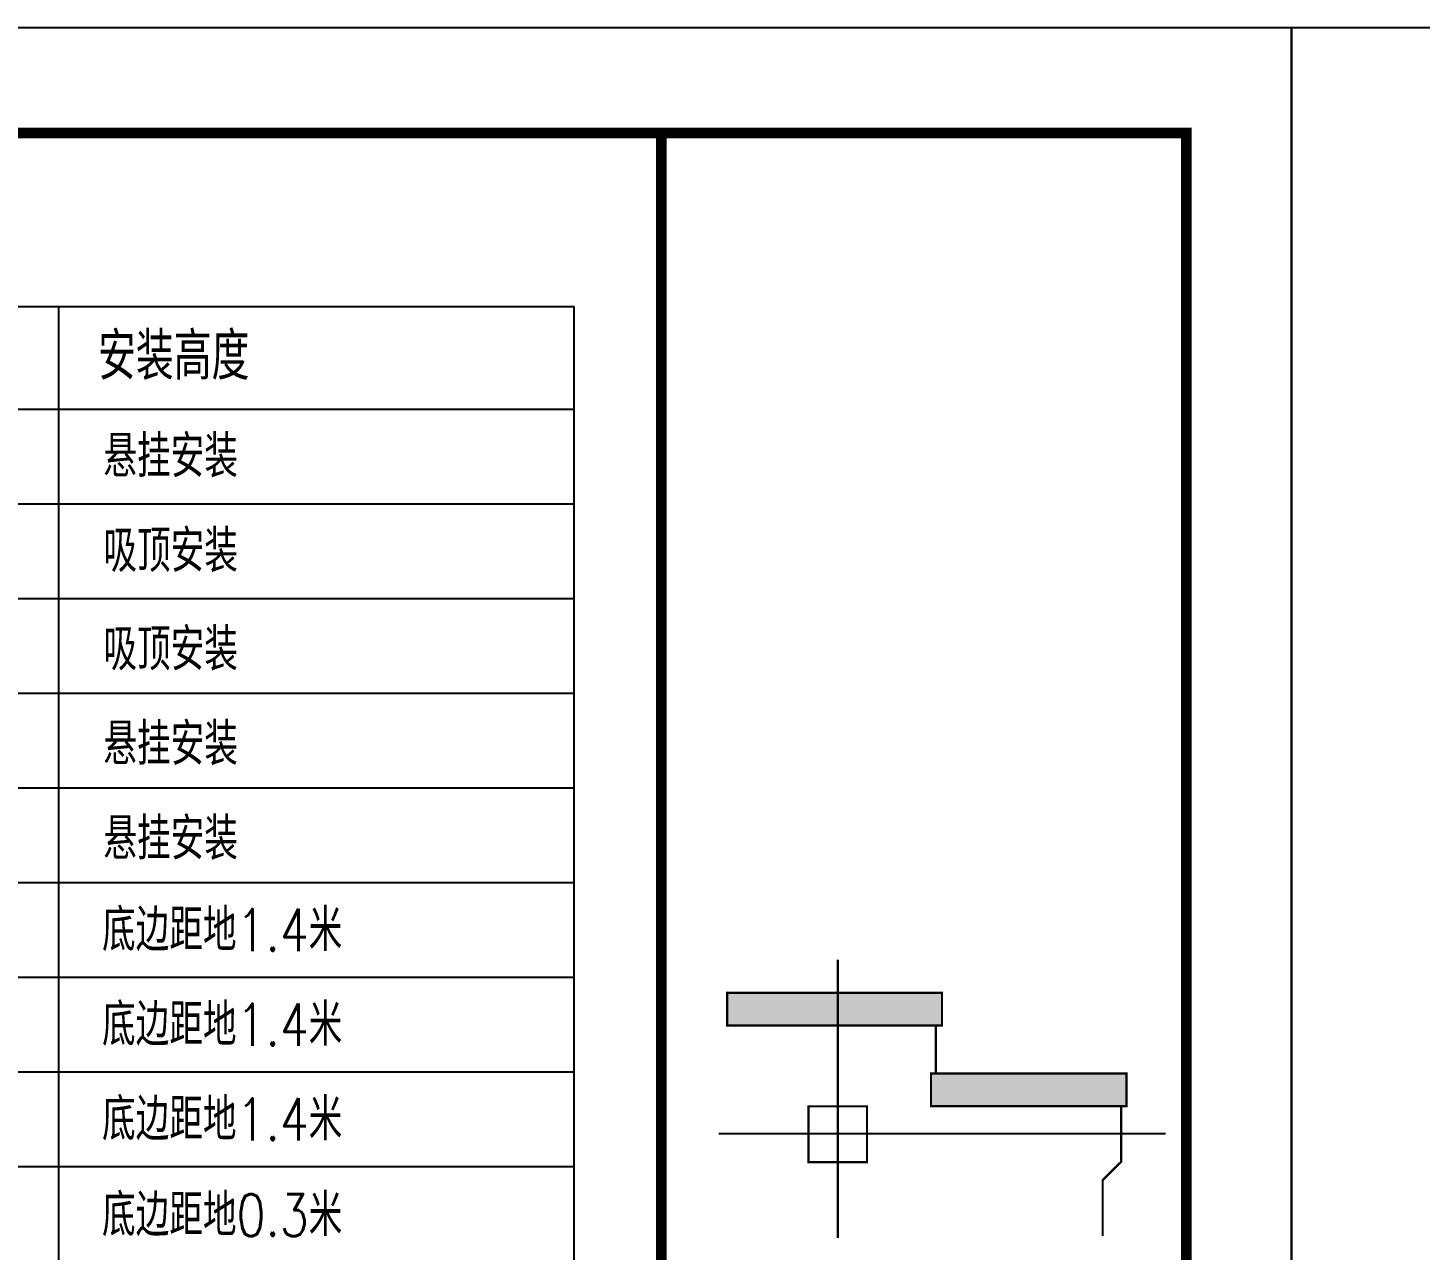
# Model space of a CAD drawing. Extents: x -137808 to 103746506, y -332957 to -111547.
# Drawn here: x -19266 to -6021, y -161489 to -149866 of the extents above; entities that cross this region are included whole.
import ezdxf

# ---------------------------------------------------------------- set-up
doc = ezdxf.new("R2010")
doc.units = 0
doc.header["$LTSCALE"] = 25
doc.header["$MEASUREMENT"] = 0
doc.layers.get('0').update_dxf_attribs({"linetype": 'CONTINUOUS'})
doc.layers.add('PUB_TEXT', color=3, linetype='CONTINUOUS')
doc.layers.add('PUB_TITLE', color=4, linetype='CONTINUOUS')
doc.styles.add('_HZTXT', font='txt.shx', dxfattribs={"width": 0.8, "bigfont": 'hztxt.shx'})
doc.styles.add('tm', font='TXT', dxfattribs={"width": 0.8, "bigfont": 'HZTXT'})

# ---------------------------------------------------------------- blocks, each defined once
blk = doc.blocks.new('tjnhty')
h = blk.add_hatch(color=256)
h.paths.add_polyline_path([(1269236, -1740829), (1268183, -1740829), (1268183, -1741139), (1269236, -1741139)])
h.paths.add_polyline_path([(1270227, -1740829), (1269236, -1740829), (1269236, -1741139), (1270227, -1741139)])
h.paths.add_polyline_path([(1271982, -1741597), (1270122, -1741597), (1270122, -1741907), (1271982, -1741907)])
at = {"const_width": 100}
blk.add_lwpolyline([(1267557, -1732653), (1267557, -1772653)], dxfattribs=at)
blk.add_lwpolyline([(1267557, -1732653), (1272551, -1732653), (1272551, -1772653), (1267557, -1772653)], close=True, dxfattribs=at)
at = {"color": 7, "const_width": 21.1}
for points in [[(1269236, -1740513), (1269236, -1743161)], [(1270169, -1741139), (1270169, -1741597)], [(1268963, -1741909), (1269514, -1741909), (1269514, -1742439), (1268958, -1742439), (1268958, -1741899)], [(1271932, -1741907), (1271932, -1742435), (1271756, -1742610), (1271756, -1743141)], [(1268104, -1742168), (1272355, -1742168)]]:
    blk.add_lwpolyline(points, dxfattribs=at)
for points in [[(1268183, -1740829), (1270227, -1740829), (1270227, -1741139), (1268183, -1741139)], [(1270122, -1741597), (1271982, -1741597), (1271982, -1741907), (1270122, -1741907)]]:
    blk.add_lwpolyline(points, close=True, dxfattribs=at)

msp = doc.modelspace()

# ---------------------------------------------------------------- linework, layer by layer
at = {"layer": 'PUB_TEXT', "color": 0}
for p, q in [((-31003, -152514), (-14070, -152514)), ((-18972, -179593), (-18972, -152514)), ((-14070, -179593), (-14070, -152514)), ((-31003, -153493), (-14070, -153493)), ((-31003, -154393), (-14070, -154393)), ((-31003, -155293), (-14070, -155293)), ((-31003, -156193), (-14070, -156193)), ((-31003, -157093), (-14070, -157093)), ((-31003, -157993), (-14070, -157993)), ((-31003, -158893), (-14070, -158893)), ((-31003, -159793), (-14070, -159793)), ((-31003, -160693), (-14070, -160693))]:
    msp.add_line(p, q, dxfattribs=at)
at = {"layer": 'PUB_TITLE'}
for points in [[(-66646, -191866), (-7246, -191866), (-7246, -149866), (-66646, -149866)], [(-66646, -191866), (-7246, -191866), (-7246, -149866), (-66646, -149866)], [(-7246, -191866), (52154, -191866), (52154, -149866), (-7246, -149866)], [(-7246, -191866), (52154, -191866), (52154, -149866), (-7246, -149866)]]:
    msp.add_lwpolyline(points, close=True, dxfattribs=at)
at = {"layer": 'PUB_TITLE', "const_width": 100}
msp.add_lwpolyline([(-64146, -190866), (-8246, -190866), (-8246, -150866), (-64146, -150866)], close=True, dxfattribs=at)
msp.add_lwpolyline([(-64146, -190866), (-8246, -190866), (-8246, -150866), (-64146, -150866)], close=True, dxfattribs=at)

# ---------------------------------------------------------------- block references
msp.add_blockref('tjnhty', (-1280797, 1581787))
msp.add_blockref('tjnhty', (-1280797, 1581787))

# ---------------------------------------------------------------- texts
at = {"layer": 'PUB_TEXT', "color": 0, "width": 0.8}
for s, height, style, p in [('安装高度', 450, '_HZTXT', (-18598, -153213)), ('悬挂安装', 400, 'tm', (-18547, -154140)), ('吸顶安装', 400, 'tm', (-18547, -155040)), ('吸顶安装', 400, 'tm', (-18547, -155976)), ('悬挂安装', 400, 'tm', (-18547, -156876)), ('悬挂安装', 400, 'tm', (-18547, -157776)), ('底边距地1.4米', 400, 'tm', (-18560, -158645)), ('底边距地1.4米', 400, 'tm', (-18560, -159545)), ('底边距地1.4米', 400, 'tm', (-18560, -160445)), ('底边距地0.3米', 400, 'tm', (-18560, -161356))]:
    msp.add_text(s, height=height, dxfattribs=dict(at, style=style)).set_placement(p)

doc.saveas('drawing.dxf')
